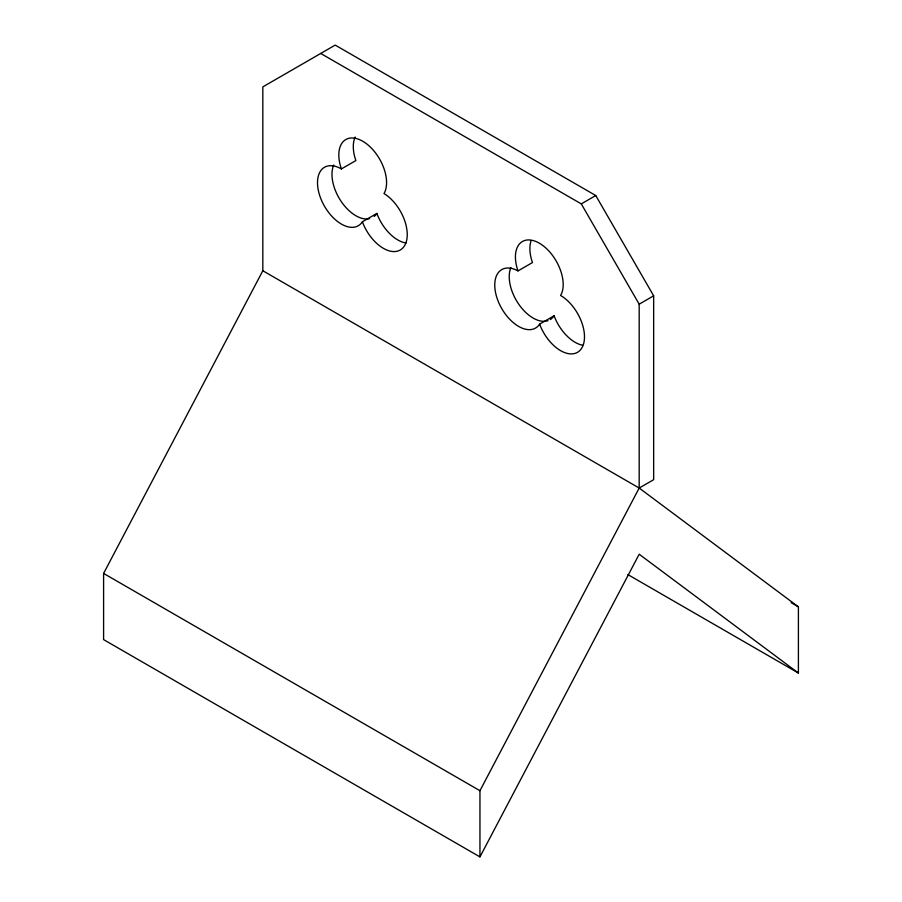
<?xml version="1.0" encoding="UTF-8"?>
<svg xmlns="http://www.w3.org/2000/svg" width="902" height="902" viewBox="0 0 902 902"><rect width="100%" height="100%" fill="white"/><g stroke="black" fill="none" stroke-linecap="round" stroke-linejoin="round"><path stroke-width="1.35" d="M103.595 573.424L262.82 270.747L262.82 86.885L335.194 45.1L595.748 195.531L653.657 295.822L653.657 479.684L639.18 488.038L479.954 790.704L479.954 856.9L103.595 639.608L103.595 573.424L479.954 790.704M479.954 856.9L639.18 554.223L798.405 673.039L798.405 606.854L639.18 488.038L262.82 270.747M406.069 243.033A33.78 19.506 60 0 1 376.856 213.436L362.378 221.791A33.78 19.506 60 0 1 333.616 218.092A33.78 19.506 60 0 1 317.831 178.359A33.78 19.506 60 0 1 341.384 168.933L355.862 160.579L354.633 156.531A33.78 19.506 60 0 1 355.151 137.048M320.717 53.455L581.283 203.886L595.748 195.531M517.996 270.904A33.78 19.506 60 0 1 537.727 242.322A33.78 19.506 60 0 1 561.845 292.879L560.616 295.495A33.78 19.506 60 0 1 584.169 332.128A33.78 19.506 60 0 1 568.384 353.64A33.78 19.506 60 0 1 539.621 324.122A33.78 19.506 60 0 1 498.276 301.505A33.78 19.506 60 0 1 517.996 270.904L532.462 262.55A33.78 19.506 60 0 1 531.109 240.608M539.621 324.122L554.099 315.768A33.78 19.506 60 0 0 582.602 345.24M639.18 488.038L639.18 304.177L653.657 295.822M791.099 602.626L798.405 606.854M627.893 574.597L798.405 673.039M581.283 203.886L639.18 304.177M341.384 168.933L340.155 164.886A33.78 19.506 60 0 1 364.273 142.178A33.78 19.506 60 0 1 384.004 193.547L385.594 194.573A33.78 19.506 60 0 1 406.317 226.357L406.994 230.326A33.78 19.506 60 0 1 390.938 251.275A33.78 19.506 60 0 1 362.378 221.791M369.594 218.645A33.78 19.506 60 0 1 340.99 201.157A33.78 19.506 60 0 1 333.729 165.01M376.856 213.436A33.78 19.506 60 0 1 374.206 216.412M548.021 320.638A33.78 19.506 60 0 1 518.921 304.47A33.78 19.506 60 0 1 510.893 267.533M554.099 315.768A33.78 19.506 60 0 1 550.355 319.522"/></g></svg>
